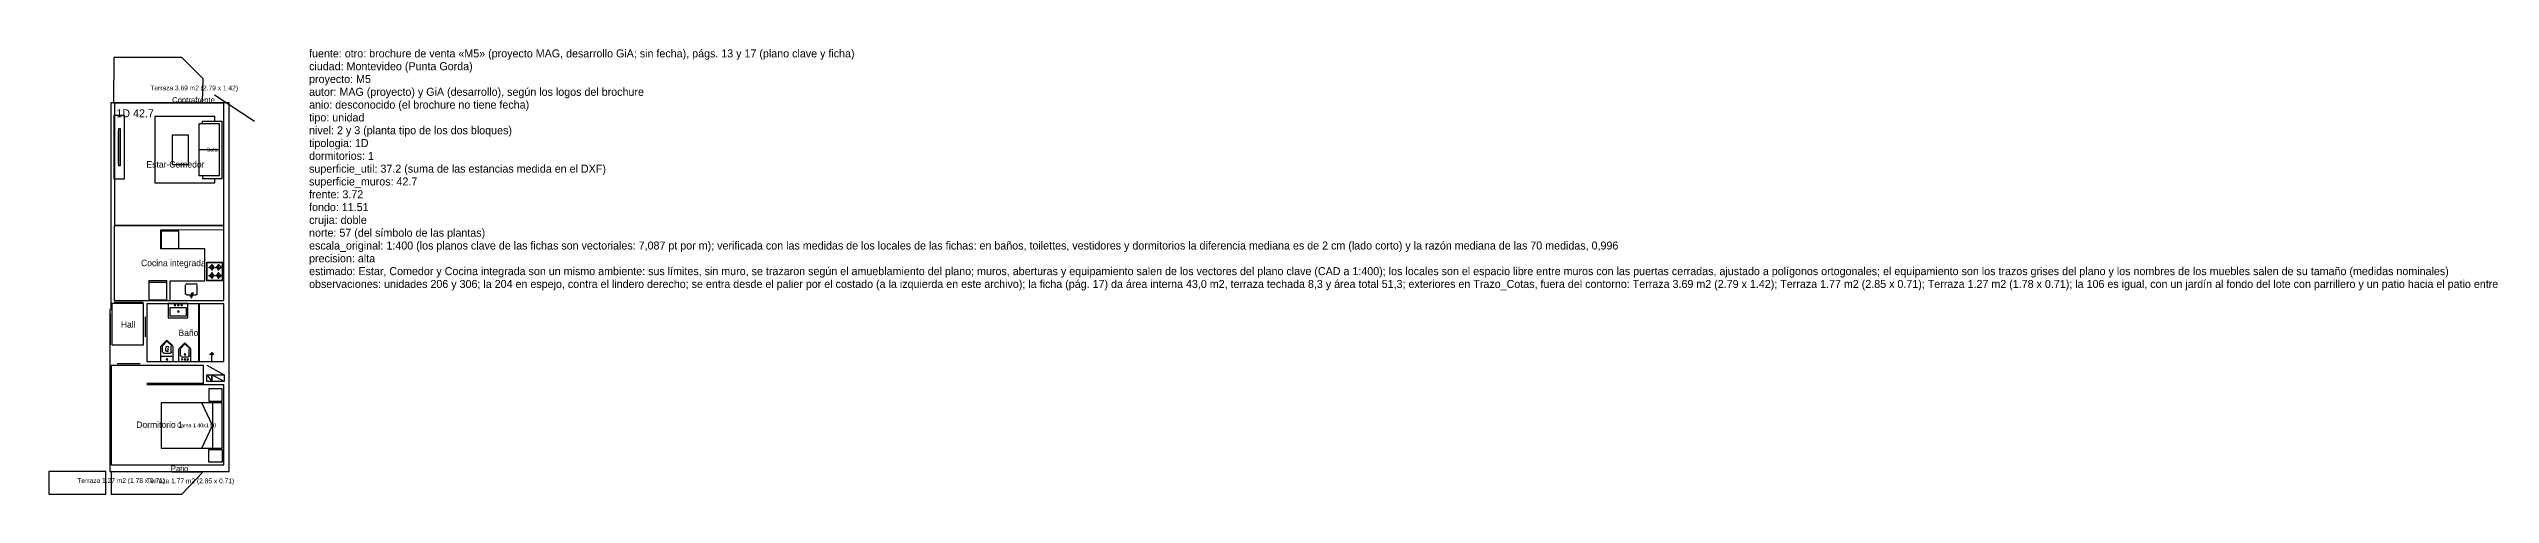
# Model space of a CAD drawing. Header units: metres. Extents: x -2 to 130, y -1 to 13.
# Drawn here: x -1.9 to 74.4, y -0.7 to 13.2 of the extents above; entities that cross this region are included whole.
import ezdxf

# ---------------------------------------------------------------- set-up
doc = ezdxf.new("R2010")
doc.units = ezdxf.units.M
for name, color, linetype in [('Trazo_Cotas', 9, 'Continuous'), ('Trazo_Datos', 7, 'Continuous'), ('Trazo_Entrada', 1, 'Continuous'), ('Trazo_Equipamiento', 8, 'Continuous'), ('Trazo_Estancias', 3, 'Continuous'), ('Trazo_Fachada', 30, 'Continuous'), ('Trazo_Medianeras', 8, 'Continuous'), ('Trazo_Norte', 1, 'Continuous'), ('Trazo_Puertas', 1, 'Continuous'), ('Trazo_Unidad', 7, 'Continuous'), ('Trazo_Ventanas', 5, 'Continuous')]:
    doc.layers.add(name, color=color, linetype=linetype)

msp = doc.modelspace()

# ---------------------------------------------------------------- linework, layer by layer
at = {"layer": 'Trazo_Cotas'}
for points in [[(0.27, 11.51), (2.89, 11.54), (2.91, 12.26), (2.24, 12.93), (0.12, 12.93), (0.11, 11.51)], [(-0.13, -0.71), (-0.13, 0), (-1.91, 0), (-1.91, -0.71)], [(2.24, -0.71), (2.89, -0.03), (0.04, 0), (0.04, -0.71)]]:
    msp.add_lwpolyline(points, close=True, dxfattribs=at)
at = {"layer": 'Trazo_Entrada'}
msp.add_line((0.01, 4.92), (0.01, 3.95), dxfattribs=at)
at = {"layer": 'Trazo_Equipamiento', "color": 9}
for p, q in [((2.79, 9.23), (2.79, 10.86)), ((3.42, 10.86), (2.79, 10.86)), ((2.89, 10.94), (3.5, 10.94)), ((2.89, 10.86), (2.89, 10.94)), ((3.42, 9.23), (3.42, 10.86)), ((3.42, 10.04), (2.79, 10.04)), ((3.42, 9.23), (2.79, 9.23)), ((3.03, 3.32), (3.57, 3.02)), ((1.15, 2.76), (2.93, 2.76)), ((1.15, 2.71), (2.93, 2.71)), ((3.03, 3.02), (3.18, 2.81)), ((3.09, 2.19), (3.5, 2.19)), ((3.2, 2.14), (3.2, 0.73))]:
    msp.add_line(p, q, dxfattribs=at)
at = {"layer": 'Trazo_Equipamiento', "color": 8}
for p, q in [((3.03, 5.95), (3.03, 6.54)), ((3.08, 6.37), (3.26, 6.37)), ((3.08, 6.12), (3.26, 6.12)), ((3.18, 6.47), (3.18, 6.27)), ((3.18, 6.22), (3.18, 6.01)), ((3.28, 6.37), (3.48, 6.37)), ((3.28, 6.12), (3.48, 6.12)), ((3.38, 6.47), (3.38, 6.27)), ((3.38, 6.22), (3.38, 6.01)), ((1.22, 5.91), (1.77, 5.91)), ((2.35, 5.83), (2.35, 5.54)), ((2.41, 5.88), (2.37, 5.84)), ((2.37, 5.55), (2.41, 5.51)), ((2.4, 5.86), (2.67, 5.86)), ((2.4, 5.51), (2.4, 5.51)), ((2.4, 5.51), (2.57, 5.51)), ((2.52, 5.46), (2.57, 5.59)), ((2.55, 5.51), (2.52, 5.46)), ((2.53, 5.47), (2.52, 5.44)), ((2.54, 5.47), (2.53, 5.47)), ((2.54, 5.69), (2.54, 5.69)), ((2.6, 5.59), (2.55, 5.44)), ((2.55, 5.51), (2.55, 5.51)), ((2.57, 5.49), (2.55, 5.44)), ((2.57, 5.46), (2.56, 5.46)), ((2.57, 5.51), (2.67, 5.51)), ((2.57, 5.46), (2.57, 5.46)), ((2.57, 5.46), (2.57, 5.46)), ((2.59, 5.59), (2.59, 5.59)), ((2.72, 5.84), (2.68, 5.88)), ((2.68, 5.51), (2.72, 5.55)), ((2.71, 5.83), (2.71, 5.54)), ((2.77, 5.24), (2.77, 3.42)), ((2.79, 5.24), (2.79, 3.42)), ((1.59, 3.63), (1.59, 3.91)), ((1.64, 3.73), (1.64, 3.91)), ((1.74, 3.76), (1.74, 3.85)), ((1.91, 3.73), (1.91, 3.91)), ((2.15, 3.83), (2.15, 3.83)), ((2.2, 3.61), (2.2, 3.83)), ((2.47, 3.61), (2.47, 3.83)), ((2.52, 3.83), (2.52, 3.83)), ((1.59, 3.44), (1.59, 3.63)), ((1.59, 3.56), (1.59, 3.56)), ((1.63, 3.59), (1.6, 3.57)), ((1.6, 3.44), (1.6, 3.44)), ((1.94, 3.42), (1.6, 3.42)), ((1.93, 3.59), (1.62, 3.59)), ((1.64, 3.74), (1.68, 3.69)), ((1.67, 3.69), (1.88, 3.69)), ((1.77, 3.76), (1.74, 3.76)), ((1.88, 3.69), (1.93, 3.74)), ((1.96, 3.57), (1.94, 3.59)), ((1.94, 3.44), (1.94, 3.44)), ((2.15, 3.47), (2.15, 3.47)), ((2.16, 3.44), (2.16, 3.44)), ((2.5, 3.42), (2.16, 3.42)), ((2.2, 3.62), (2.24, 3.58)), ((2.23, 3.58), (2.43, 3.58)), ((2.44, 3.58), (2.49, 3.62)), ((2.5, 3.44), (2.5, 3.44)), ((3.11, 3.66), (3.23, 3.66)), ((3.18, 3.42), (3.18, 3.71))]:
    msp.add_line(p, q, dxfattribs=at)
at = {"layer": 'Trazo_Equipamiento', "color": 9}
for points in [[(0.13, 11.13), (0.44, 11.13), (0.44, 9.13), (0.13, 9.13)], [(0.28, 10.71), (0.32, 10.71), (0.32, 9.54), (0.28, 9.54)], [(2.45, 10.5), (1.94, 10.5), (1.94, 9.59), (2.45, 9.59)], [(3.5, 2.14), (1.6, 2.14), (1.6, 0.73), (3.5, 0.73)], [(3.5, 0.29), (3.09, 0.29), (3.09, 0.68), (3.5, 0.68)]]:
    msp.add_lwpolyline(points, close=True, dxfattribs=at)
for points in [[(3.28, 10.94), (3.28, 11.08), (1.4, 11.08), (1.4, 9.2)], [(2.89, 9.23), (2.89, 9.15), (3.5, 9.15), (3.5, 10.94)], [(0.28, 9.6), (0.27, 9.6), (0.27, 10.64), (0.28, 10.64)], [(1.4, 9.2), (1.4, 9.01), (3.28, 9.01), (3.28, 9.15)], [(3.57, 2.81), (3.18, 2.81), (3.18, 3.02), (3.57, 3.02), (3.57, 2.81), (3.18, 3.02), (3.18, 2.81), (3.03, 2.81), (3.03, 3.02), (3.18, 3.02)], [(3.5, 2.19), (3.5, 2.58), (3.09, 2.58), (3.09, 2.19)], [(2.87, 0.73), (3.2, 1.43), (2.87, 2.14)]]:
    msp.add_lwpolyline(points, dxfattribs=at)
at = {"layer": 'Trazo_Equipamiento', "color": 8}
for points in [[(1.88, 5.34), (1.88, 5.95), (2.96, 5.95), (2.96, 6.95), (1.59, 6.95), (1.59, 7.54), (3.57, 7.56)], [(2.52, 5.44), (2.56, 5.42), (2.57, 5.46)], [(1.96, 3.92), (1.78, 4.1), (1.6, 3.92)], [(1.93, 3.92), (1.78, 4.07), (1.64, 3.92)], [(1.79, 3.9), (1.75, 3.89), (1.74, 3.86)], [(1.77, 3.76), (1.82, 3.76), (1.82, 3.85)], [(1.84, 3.86), (1.83, 3.89), (1.8, 3.9)], [(1.96, 3.91), (1.96, 3.59), (1.96, 3.44)], [(2.15, 3.44), (2.15, 3.56), (2.15, 3.83)], [(2.52, 3.84), (2.34, 4.02), (2.16, 3.84)], [(2.49, 3.84), (2.34, 3.98), (2.2, 3.84)], [(2.52, 3.83), (2.52, 3.51), (2.52, 3.44)]]:
    msp.add_lwpolyline(points, dxfattribs=at)
for points in [[(2.15, 7.5), (1.6, 7.5), (1.6, 6.96), (2.15, 6.96)], [(3.03, 6.54), (3.52, 6.54), (3.52, 5.95), (3.03, 5.95)], [(3.5, 5.96), (3.04, 5.96), (3.04, 6.52), (3.5, 6.52)], [(3.19, 6.45), (3.11, 6.38), (3.19, 6.3), (3.26, 6.38)], [(3.19, 6.2), (3.11, 6.12), (3.19, 6.05), (3.26, 6.12)], [(3.39, 6.45), (3.32, 6.38), (3.39, 6.3), (3.47, 6.38)], [(3.39, 6.2), (3.32, 6.12), (3.39, 6.05), (3.47, 6.12)], [(1.22, 5.96), (1.77, 5.96), (1.77, 5.35), (1.22, 5.35)], [(2.43, 5.24), (1.82, 5.24), (1.82, 4.8), (2.43, 4.8)], [(2.38, 4.85), (1.88, 4.85), (1.88, 5.12), (2.38, 5.12)], [(2.01, 5.19), (2.04, 5.17), (2.06, 5.19), (2.04, 5.22)], [(2.11, 5.19), (2.14, 5.17), (2.16, 5.19), (2.14, 5.22)], [(2.11, 4.99), (2.14, 4.96), (2.16, 4.99), (2.14, 5.02)], [(2.21, 5.19), (2.24, 5.17), (2.27, 5.19), (2.24, 5.22)], [(1.81, 3.5), (1.78, 3.53), (1.76, 3.5), (1.78, 3.47)], [(2.28, 3.5), (2.26, 3.53), (2.23, 3.5), (2.26, 3.47)], [(2.37, 3.65), (2.34, 3.68), (2.32, 3.65), (2.34, 3.63)], [(2.37, 3.5), (2.34, 3.53), (2.32, 3.5), (2.34, 3.47)], [(2.45, 3.5), (2.43, 3.53), (2.4, 3.5), (2.43, 3.47)], [(3.19, 3.71), (3.15, 3.67), (3.19, 3.63), (3.23, 3.67)]]:
    msp.add_lwpolyline(points, close=True, dxfattribs=at)
at = {"layer": 'Trazo_Estancias', "color": 2}
msp.add_lwpolyline([(3.56, 7.68), (3.56, 11.5), (0.14, 11.5), (0.14, 7.68)], close=True, dxfattribs=at)
at = {"layer": 'Trazo_Estancias', "color": 30}
msp.add_lwpolyline([(3.56, 5.34), (3.56, 7.68), (0.13, 7.68), (0.13, 5.34)], close=True, dxfattribs=at)
at = {"layer": 'Trazo_Estancias', "color": 8}
msp.add_lwpolyline([(1.05, 3.95), (1.05, 5.24), (0.06, 5.24), (0.06, 3.95)], close=True, dxfattribs=at)
at = {"layer": 'Trazo_Estancias', "color": 4}
msp.add_lwpolyline([(3.56, 3.43), (3.56, 5.23), (1.15, 5.23), (1.15, 3.43)], close=True, dxfattribs=at)
at = {"layer": 'Trazo_Estancias', "color": 5}
msp.add_lwpolyline([(3.56, 0.21), (3.56, 2.7), (2.92, 2.7), (2.92, 3.31), (0.04, 3.31), (0.04, 0.21)], close=True, dxfattribs=at)
at = {"layer": 'Trazo_Fachada'}
for p, q in [((3.72, 11.51), (0.15, 11.51)), ((0.08, 0), (3.72, 0))]:
    msp.add_line(p, q, dxfattribs=at)
at = {"layer": 'Trazo_Medianeras'}
msp.add_line((3.72, 0), (3.72, 11.51), dxfattribs=at)
at = {"layer": 'Trazo_Norte'}
msp.add_line((4.52, 10.93), (3.27, 11.75), dxfattribs=at)
at = {"layer": 'Trazo_Puertas'}
for p, q in [((0.13, 5.29), (1.04, 5.29)), ((1.1, 4.83), (1.1, 4.2)), ((0.22, 3.37), (0.94, 3.37))]:
    msp.add_line(p, q, dxfattribs=at)
at = {"layer": 'Trazo_Unidad'}
msp.add_lwpolyline([(3.72, 11.51), (0.03, 11.51), (0.03, 5.06), (0, 5.06), (0, 0), (3.72, 0)], close=True, dxfattribs=at)
at = {"layer": 'Trazo_Ventanas'}
for p, q in [((3.52, 11.51), (0.32, 11.51)), ((0.58, 0), (1.33, 0))]:
    msp.add_line(p, q, dxfattribs=at)

# ---------------------------------------------------------------- texts
at = {"layer": 'Trazo_Cotas'}
for s, p in [('Terraza 3.69 m2 (2.79 x 1.42)', (1.26, 11.9)), ('Terraza 1.27 m2 (1.78 x 0.71)', (-1.02, -0.36)), ('Terraza 1.77 m2 (2.85 x 0.71)', (1.14, -0.37))]:
    msp.add_text(s, height=0.15, dxfattribs=at).set_placement(p)
at = {"layer": 'Trazo_Datos'}
for s, p in [('fuente: otro: brochure de venta «M5» (proyecto MAG, desarrollo GiA; sin fecha), págs. 13 y 17 (plano clave y ficha)', (6.22, 12.93)), ('ciudad: Montevideo (Punta Gorda)', (6.22, 12.53)), ('proyecto: M5', (6.22, 12.13)), ('autor: MAG (proyecto) y GiA (desarrollo), según los logos del brochure', (6.22, 11.73)), ('anio: desconocido (el brochure no tiene fecha)', (6.22, 11.33)), ('tipo: unidad', (6.22, 10.93)), ('nivel: 2 y 3 (planta tipo de los dos bloques)', (6.22, 10.53)), ('tipologia: 1D', (6.22, 10.13)), ('dormitorios: 1', (6.22, 9.73)), ('superficie_util: 37.2 (suma de las estancias medida en el DXF)', (6.22, 9.33)), ('superficie_muros: 42.7', (6.22, 8.93)), ('frente: 3.72', (6.22, 8.53)), ('fondo: 11.51', (6.22, 8.13)), ('crujia: doble', (6.22, 7.73)), ('escala_original: 1:400 (los planos clave de las fichas son vectoriales: 7,087 pt por m); verificada con las medidas de los locales de las fichas: en baños, toilettes, vestidores y dormitorios la diferencia mediana es de 2 cm (lado corto) y la razón mediana de las 70 medidas, 0,996', (6.22, 6.93)), ('norte: 57 (del símbolo de las plantas)', (6.22, 7.33)), ('estimado: Estar, Comedor y Cocina integrada son un mismo ambiente: sus límites, sin muro, se trazaron según el amueblamiento del plano; muros, aberturas y equipamiento salen de los vectores del plano clave (CAD a 1:400); los locales son el espacio libre entre muros con las puertas cerradas, ajustado a polígonos ortogonales; el equipamiento son los trazos grises del plano y los nombres de los muebles salen de su tamaño (medidas nominales)', (6.22, 6.13)), ('precision: alta', (6.22, 6.53)), ('observaciones: unidades 206 y 306; la 204 en espejo, contra el lindero derecho; se entra desde el palier por el costado (a la izquierda en este archivo); la ficha (pág. 17) da área interna 43,0 m2, terraza techada 8,3 y área total 51,3; exteriores en Trazo_Cotas, fuera del contorno: Terraza 3.69 m2 (2.79 x 1.42); Terraza 1.77 m2 (2.85 x 0.71); Terraza 1.27 m2 (1.78 x 0.71); la 106 es igual, con un jardín al fondo del lote con parrillero y un patio hacia el patio entre bloques (patio abierto 51,7 m2 y techado 9,7); M5, calle Alejandro Gallinal, Punta Gorda (Montevideo), cerca de la rambla; dos bloques en un lote entre medianeras: el del frente (sobre la calle) con viviendas en los niveles 1 a 6 y el del fondo con viviendas en los niveles 1 a 3 y amenities en el 4, separados por un patio; PB de cocheras y acceso, y subsuelo de cocheras', (6.22, 5.73))]:
    msp.add_text(s, height=0.25, dxfattribs=at).set_placement(p)
at = {"layer": 'Trazo_Equipamiento', "color": 8}
for s, p in [('Sofa', (3.02, 9.99)), ('Cama 1.40x1.90', (2.1, 1.38))]:
    msp.add_text(s, height=0.12, dxfattribs=at).set_placement(p)
at = {"layer": 'Trazo_Estancias', "color": 2}
msp.add_text('Estar-Comedor', height=0.2, dxfattribs=at).set_placement((1.14, 9.49))
at = {"layer": 'Trazo_Estancias', "color": 30}
msp.add_text('Cocina integrada', height=0.2, dxfattribs=at).set_placement((0.97, 6.41))
at = {"layer": 'Trazo_Estancias', "color": 8}
msp.add_text('Hall', height=0.2, dxfattribs=at).set_placement((0.34, 4.49))
at = {"layer": 'Trazo_Estancias', "color": 4}
msp.add_text('Baño', height=0.2, dxfattribs=at).set_placement((2.14, 4.23))
at = {"layer": 'Trazo_Estancias', "color": 5}
msp.add_text('Dormitorio 1', height=0.2, dxfattribs=at).set_placement((0.82, 1.36))
at = {"layer": 'Trazo_Fachada'}
for s, p in [('Contrafrente', (1.94, 11.51)), ('Patio', (1.9, 0))]:
    msp.add_text(s, height=0.18, dxfattribs=at).set_placement(p)
at = {"layer": 'Trazo_Unidad'}
msp.add_text('1D 42.7', height=0.25, dxfattribs=at).set_placement((0.2, 11.06))

doc.saveas('drawing.dxf')
